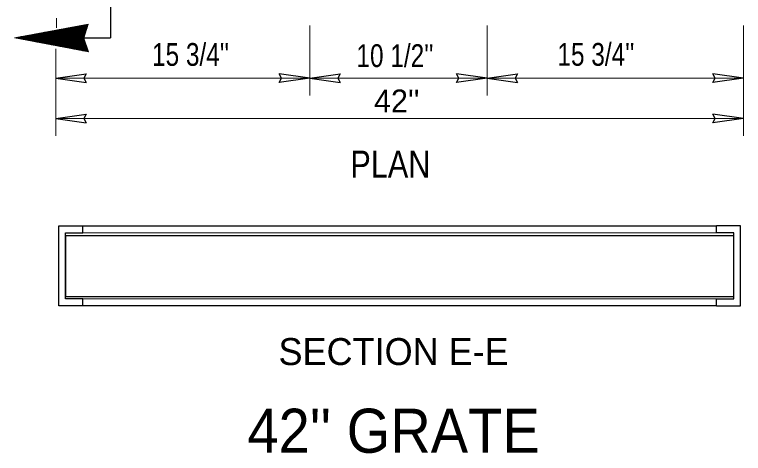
# Model space of a CAD drawing. Extents: x 139 to 512, y -134 to 135.
# Drawn here: x 185.11 to 225.69, y -60.88 to -36.44 of the extents above; entities that cross this region are included whole.
import ezdxf

# ---------------------------------------------------------------- set-up
doc = ezdxf.new("R2010")
doc.units = 0
doc.header["$LTSCALE"] = 0.51
doc.layers.add('1', color=7, linetype='Continuous', lineweight=13)

msp = doc.modelspace()

# ---------------------------------------------------------------- linework, layer by layer
at = {"layer": '1', "lineweight": 25}
for p, q in [((190.4569, -35.3927), (190.4569, -37.7402)), ((185.7529, -37.7402), (190.4569, -37.7402)), ((187.4067, -39.9864), (189.1097, -39.7524)), ((201.5464, -39.9864), (199.8434, -39.7524)), ((201.5464, -39.9864), (203.2494, -39.7524)), ((211.4213, -39.9864), (209.7183, -39.7524)), ((211.4213, -39.9864), (213.1243, -39.7524)), ((225.6942, -39.9864), (223.9912, -39.7524)), ((187.4067, -39.9864), (189.1097, -40.2204)), ((201.5464, -39.9864), (199.8434, -40.2204)), ((201.5464, -39.9864), (203.2494, -40.2204)), ((211.4213, -39.9864), (209.7183, -40.2204)), ((211.4213, -39.9864), (213.1243, -40.2204)), ((225.6942, -39.9864), (223.9912, -40.2204)), ((187.4067, -42.2323), (189.1097, -41.9982)), ((225.6942, -42.2323), (223.9912, -41.9982)), ((187.4067, -42.2323), (189.1097, -42.4662)), ((225.6942, -42.2323), (223.9912, -42.4662)), ((188.9134, -48.5907), (188.9134, -48.2157)), ((224.1976, -48.5907), (224.1976, -48.2157)), ((188.9134, -52.6542), (188.9134, -52.2792)), ((224.1976, -52.6542), (224.1976, -52.2792))]:
    msp.add_line(p, q, dxfattribs=at)
at = {"layer": '1'}
for p, q in [((187.4434, -37.1825), (187.4434, -36.6362)), ((187.3452, -37.3284), (187.3452, -38.1605)), ((187.3752, -37.3227), (187.3752, -38.1657)), ((187.4056, -37.3179), (187.4056, -38.1714)), ((187.4356, -37.3122), (187.4356, -38.1774)), ((189.1122, -37.3107), (187.4412, -37.3107)), ((187.4656, -37.3067), (187.4656, -38.183)), ((187.4956, -37.301), (187.4956, -38.1887)), ((187.5259, -37.2957), (187.5259, -38.1947)), ((187.5559, -37.2902), (187.5559, -38.1999)), ((187.5859, -37.2845), (187.5859, -38.2059)), ((189.1223, -37.2807), (187.6058, -37.2807)), ((187.6159, -37.2789), (187.6159, -38.2115)), ((187.6463, -37.274), (187.6463, -38.2172)), ((187.6763, -37.2684), (187.6763, -38.2232)), ((187.7063, -37.2627), (187.7063, -38.2287)), ((187.7363, -37.2572), (187.7363, -38.2347)), ((187.7667, -37.2519), (187.7667, -38.24)), ((189.1324, -37.2504), (187.7701, -37.2504)), ((187.7967, -37.2462), (187.7967, -38.2457)), ((187.8267, -37.2407), (187.8267, -38.2517)), ((187.8567, -37.235), (187.8567, -38.2572)), ((187.8871, -37.2297), (187.8871, -38.2629)), ((187.9171, -37.2242), (187.9171, -38.2689)), ((189.1414, -37.2204), (187.9339, -37.2204)), ((187.9471, -37.2185), (187.9471, -38.2742)), ((187.9771, -37.2129), (187.9771, -38.2802)), ((188.0074, -37.2077), (188.0074, -38.2858)), ((188.0374, -37.202), (188.0374, -38.2914)), ((188.0674, -37.1964), (188.0674, -38.2974)), ((188.0974, -37.1908), (188.0974, -38.303)), ((189.1516, -37.1904), (188.0982, -37.1904)), ((188.1278, -37.1855), (188.1278, -38.309)), ((188.1578, -37.1799), (188.1578, -38.3143)), ((188.1878, -37.1743), (188.1878, -38.3199)), ((188.2178, -37.1687), (188.2178, -38.3259)), ((188.2482, -37.1634), (188.2482, -38.3315)), ((189.1617, -37.1604), (188.2628, -37.1604)), ((188.2782, -37.1578), (188.2782, -38.3372)), ((188.3082, -37.1522), (188.3082, -38.3432)), ((188.3382, -37.1465), (188.3382, -38.3484)), ((188.3686, -37.1412), (188.3686, -38.3544)), ((188.3986, -37.1357), (188.3986, -38.36)), ((189.1718, -37.13), (188.4271, -37.13)), ((188.4286, -37.13), (188.4286, -38.3657)), ((188.4586, -37.1247), (188.4586, -38.3717)), ((188.4889, -37.1195), (188.4889, -38.3772)), ((188.5189, -37.1139), (188.5189, -38.3832)), ((188.5489, -37.1082), (188.5489, -38.3885)), ((188.5789, -37.1027), (188.5789, -38.3942)), ((189.1816, -37.1), (188.5917, -37.1)), ((188.6093, -37.0974), (188.6093, -38.4002)), ((188.6393, -37.0917), (188.6393, -38.4057)), ((188.6693, -37.0862), (188.6693, -38.4114)), ((188.6993, -37.0805), (188.6993, -38.4174)), ((188.7297, -37.0752), (188.7297, -38.4227)), ((189.1917, -37.07), (188.7559, -37.07)), ((188.7597, -37.0697), (188.7597, -38.4287)), ((188.7897, -37.064), (188.7897, -38.4342)), ((188.8197, -37.0584), (188.8197, -38.4399)), ((188.8501, -37.0532), (188.8501, -38.4459)), ((188.8801, -37.0475), (188.8801, -38.4515)), ((188.9101, -37.0419), (188.9101, -38.4575)), ((189.2014, -37.04), (188.9202, -37.04)), ((188.9401, -37.0362), (188.9401, -38.4627)), ((188.9704, -37.031), (188.9704, -37.7402)), ((189.0004, -37.0254), (189.0004, -37.6494)), ((189.0304, -37.0198), (189.0304, -37.5579)), ((189.0604, -37.0142), (189.0604, -37.4672)), ((189.2116, -37.0097), (189.0848, -37.0097)), ((189.0908, -37.0089), (189.0908, -37.376)), ((189.1208, -37.0033), (189.1208, -37.2852)), ((189.1508, -36.9977), (189.1508, -37.1945)), ((189.1808, -36.992), (189.1808, -37.1034)), ((189.2112, -36.9872), (189.2112, -37.0123)), ((201.5464, -40.9494), (201.5464, -37.0434)), ((211.4213, -40.9494), (211.4213, -37.0434)), ((225.6942, -43.1953), (225.6942, -37.0434)), ((185.1184, -37.7364), (185.1184, -37.7375)), ((188.9727, -37.7319), (185.1402, -37.7319)), ((185.1484, -37.7312), (185.1484, -37.7432)), ((185.1784, -37.7255), (185.1784, -37.7495)), ((185.2084, -37.7199), (185.2084, -37.7544)), ((185.2388, -37.7142), (185.2388, -37.7604)), ((185.2688, -37.7094), (185.2688, -37.766)), ((185.2988, -37.7037), (185.2988, -37.7717)), ((188.9828, -37.7019), (185.3048, -37.7019)), ((185.3288, -37.6982), (185.3288, -37.7777)), ((185.3592, -37.6925), (185.3592, -37.7832)), ((185.3892, -37.6872), (185.3892, -37.7897)), ((185.4192, -37.6817), (185.4192, -37.7945)), ((185.4492, -37.676), (185.4492, -37.8002)), ((188.9929, -37.6719), (185.4694, -37.6719)), ((185.4796, -37.6704), (185.4796, -37.8062)), ((185.5096, -37.6652), (185.5096, -37.8117)), ((185.5396, -37.6595), (185.5396, -37.8174)), ((185.5696, -37.6539), (185.5696, -37.8234)), ((185.5999, -37.6482), (185.5999, -37.8287)), ((185.6299, -37.643), (185.6299, -37.8347)), ((189.0027, -37.6419), (185.6333, -37.6419)), ((185.6599, -37.6374), (185.6599, -37.8402)), ((185.6899, -37.6317), (185.6899, -37.8459)), ((185.7203, -37.6262), (185.7203, -37.8519)), ((185.7503, -37.6209), (185.7503, -37.8575)), ((185.7803, -37.6152), (185.7803, -37.8635)), ((189.0124, -37.6115), (185.7979, -37.6115)), ((185.8103, -37.6097), (185.8103, -37.8687)), ((185.8407, -37.604), (185.8407, -37.8744)), ((185.8707, -37.5987), (185.8707, -37.8804)), ((185.9007, -37.5932), (185.9007, -37.886)), ((185.9307, -37.5875), (185.9307, -37.8917)), ((185.9611, -37.5819), (185.9611, -37.8977)), ((189.0226, -37.5815), (185.9626, -37.5815)), ((185.9911, -37.5767), (185.9911, -37.9029)), ((186.0211, -37.571), (186.0211, -37.9089)), ((186.0511, -37.5654), (186.0511, -37.9145)), ((186.0814, -37.5598), (186.0814, -37.9202)), ((186.1114, -37.5549), (186.1114, -37.9262)), ((189.0323, -37.5515), (186.1261, -37.5515)), ((186.1414, -37.5493), (186.1414, -37.9318)), ((186.1714, -37.5437), (186.1714, -37.9378)), ((186.2018, -37.538), (186.2018, -37.943)), ((186.2318, -37.5328), (186.2318, -37.9487)), ((186.2618, -37.5272), (186.2618, -37.9547)), ((189.0424, -37.5215), (186.2907, -37.5215)), ((186.2918, -37.5215), (186.2918, -37.9603)), ((186.3222, -37.5159), (186.3222, -37.9659)), ((186.3522, -37.5107), (186.3522, -37.9719)), ((186.3822, -37.505), (186.3822, -37.9772)), ((186.4122, -37.4994), (186.4122, -37.9832)), ((186.4426, -37.4937), (186.4426, -37.9887)), ((189.0526, -37.4912), (186.4553, -37.4912)), ((186.4726, -37.4885), (186.4726, -37.9944)), ((186.5026, -37.4829), (186.5026, -38.0004)), ((186.5326, -37.4772), (186.5326, -38.006)), ((186.5629, -37.4717), (186.5629, -38.012)), ((186.5929, -37.4664), (186.5929, -38.0172)), ((189.0627, -37.4612), (186.6192, -37.4612)), ((186.6229, -37.4607), (186.6229, -38.0229)), ((186.6529, -37.4552), (186.6529, -38.0289)), ((186.6833, -37.4495), (186.6833, -38.0345)), ((186.7133, -37.4442), (186.7133, -38.0402)), ((186.7433, -37.4387), (186.7433, -38.0462)), ((186.7733, -37.433), (186.7733, -38.0514)), ((189.0721, -37.4312), (186.7838, -37.4312)), ((186.8037, -37.4274), (186.8037, -38.0574)), ((186.8337, -37.4222), (186.8337, -38.063)), ((186.8637, -37.4165), (186.8637, -38.0687)), ((186.8937, -37.4109), (186.8937, -38.0747)), ((186.9241, -37.4057), (186.9241, -38.0802)), ((189.0822, -37.4012), (186.9481, -37.4012)), ((186.9541, -37.4004), (186.9541, -38.0862)), ((186.9841, -37.3948), (186.9841, -38.0915)), ((187.0141, -37.3892), (187.0141, -38.0972)), ((187.0444, -37.3835), (187.0444, -38.1032)), ((187.0744, -37.3783), (187.0744, -38.1088)), ((187.1044, -37.3727), (187.1044, -38.1144)), ((189.0923, -37.3708), (187.1123, -37.3708)), ((187.1344, -37.367), (187.1344, -38.1204)), ((187.1648, -37.3614), (187.1648, -38.1257)), ((187.1948, -37.3562), (187.1948, -38.1317)), ((187.2248, -37.3505), (187.2248, -38.1373)), ((187.2548, -37.3449), (187.2548, -38.1429)), ((189.1024, -37.3407), (187.2769, -37.3407)), ((187.2852, -37.3392), (187.2852, -38.1489)), ((187.3152, -37.334), (187.3152, -38.1545)), ((188.9629, -37.7623), (185.2486, -37.7623)), ((188.9738, -37.7922), (185.4072, -37.7922)), ((188.9843, -37.8222), (185.5658, -37.8222)), ((188.9948, -37.8522), (185.7241, -37.8522)), ((189.0049, -37.8827), (185.8831, -37.8827)), ((189.0151, -37.9127), (186.0417, -37.9127)), ((189.0259, -37.9427), (186.1999, -37.9427)), ((189.0364, -37.9727), (186.3586, -37.9727)), ((189.0466, -38.003), (186.5172, -38.003)), ((189.0571, -38.033), (186.6758, -38.033)), ((189.0676, -38.063), (186.8344, -38.063)), ((189.0781, -38.093), (186.9931, -38.093)), ((189.0882, -38.1234), (187.1513, -38.1234)), ((188.9704, -37.7817), (188.9704, -38.4684)), ((189.0004, -37.8687), (189.0004, -38.4744)), ((189.0304, -37.9562), (189.0304, -38.48)), ((189.0604, -38.0432), (189.0604, -38.4857)), ((189.0908, -38.1298), (189.0908, -38.4917)), ((189.0987, -38.1534), (187.3107, -38.1534)), ((187.4067, -43.1953), (187.4067, -38.3574)), ((189.1092, -38.1834), (187.4693, -38.1834)), ((189.1193, -38.2134), (187.6276, -38.2134)), ((189.1294, -38.2437), (187.7862, -38.2437)), ((189.1403, -38.2737), (187.9448, -38.2737)), ((189.1508, -38.3038), (188.1034, -38.3038)), ((189.1609, -38.3338), (188.2621, -38.3338)), ((189.1714, -38.3642), (188.4207, -38.3642)), ((189.1816, -38.3942), (188.5789, -38.3942)), ((189.1924, -38.4242), (188.7376, -38.4242)), ((189.2026, -38.4542), (188.8966, -38.4542)), ((189.2131, -38.4845), (189.0548, -38.4845)), ((189.1208, -38.2172), (189.1208, -38.4969)), ((189.1508, -38.3042), (189.1508, -38.5029)), ((189.1808, -38.3915), (189.1808, -38.5085)), ((189.2112, -38.4785), (189.2112, -38.5142)), ((189.2236, -38.5145), (189.2134, -38.5145)), ((187.4067, -39.9864), (201.5464, -39.9864)), ((201.5464, -39.9864), (211.4213, -39.9864)), ((211.4213, -39.9864), (225.6942, -39.9864)), ((187.4067, -42.2323), (225.6942, -42.2323)), ((188.9134, -48.5907), (224.1976, -48.5907)), ((224.1976, -52.2792), (188.9134, -52.2792))]:
    msp.add_line(p, q, dxfattribs=at)
msp.add_lwpolyline([(189.2239, -38.5164), (185.1147, -37.7372), (189.2198, -36.9853), (188.9629, -37.7615)], close=True, dxfattribs=at)
at = {"layer": '1', "lineweight": 25}
for points in [[(189.1097, -39.7524), (188.9779, -39.9888), (189.1097, -40.2204)], [(199.8434, -40.2204), (199.9752, -39.984), (199.8434, -39.7524)], [(203.2494, -39.7524), (203.1177, -39.9888), (203.2494, -40.2204)], [(209.7183, -40.2204), (209.8501, -39.984), (209.7183, -39.7524)], [(213.1243, -39.7524), (212.9926, -39.9888), (213.1243, -40.2204)], [(223.9912, -40.2204), (224.1229, -39.984), (223.9912, -39.7524)], [(189.1097, -41.9982), (188.9779, -42.2347), (189.1097, -42.4662)], [(223.9912, -42.4662), (224.1229, -42.2298), (223.9912, -41.9982)], [(224.1976, -52.6542), (187.5713, -52.6542), (187.5713, -48.2157), (224.1976, -48.2157)], [(224.1976, -52.6542), (225.5397, -52.6542), (225.5397, -48.2157), (224.1976, -48.2157)], [(188.9134, -52.2792), (187.9463, -52.2792), (187.9463, -48.5907), (188.9134, -48.5907)], [(224.1976, -52.2792), (225.1647, -52.2792), (225.1647, -48.5907), (224.1976, -48.5907)]]:
    msp.add_lwpolyline(points, dxfattribs=at)
msp.add_lwpolyline([(187.9482, -52.1382), (225.1632, -52.1382), (225.1632, -48.7587), (187.9482, -48.7587)], close=True, dxfattribs=at)

# ---------------------------------------------------------------- texts
at = {"layer": '1'}
for s, height, width, p in [("15 3/4''", 1.268, 0.8, (192.7681, -39.2981)), ("10 1/2''", 1.268, 0.8, (204.1498, -39.3641)), ("15 3/4''", 1.268, 0.8, (215.3383, -39.2933)), ('PLAN', 1.5, 0.85, (203.8112, -45.5192)), ("42'' GRATE", 2.456, 0.95, (198.079, -60.8438))]:
    msp.add_text(s, height=height, dxfattribs=dict(at, width=width)).set_placement(p)
for s, height, p in [("42''", 1.268, (205.1292, -41.8858)), ('SECTION E-E', 1.5, (199.8098, -55.9573))]:
    msp.add_text(s, height=height, dxfattribs=at).set_placement(p)

doc.saveas('drawing.dxf')
